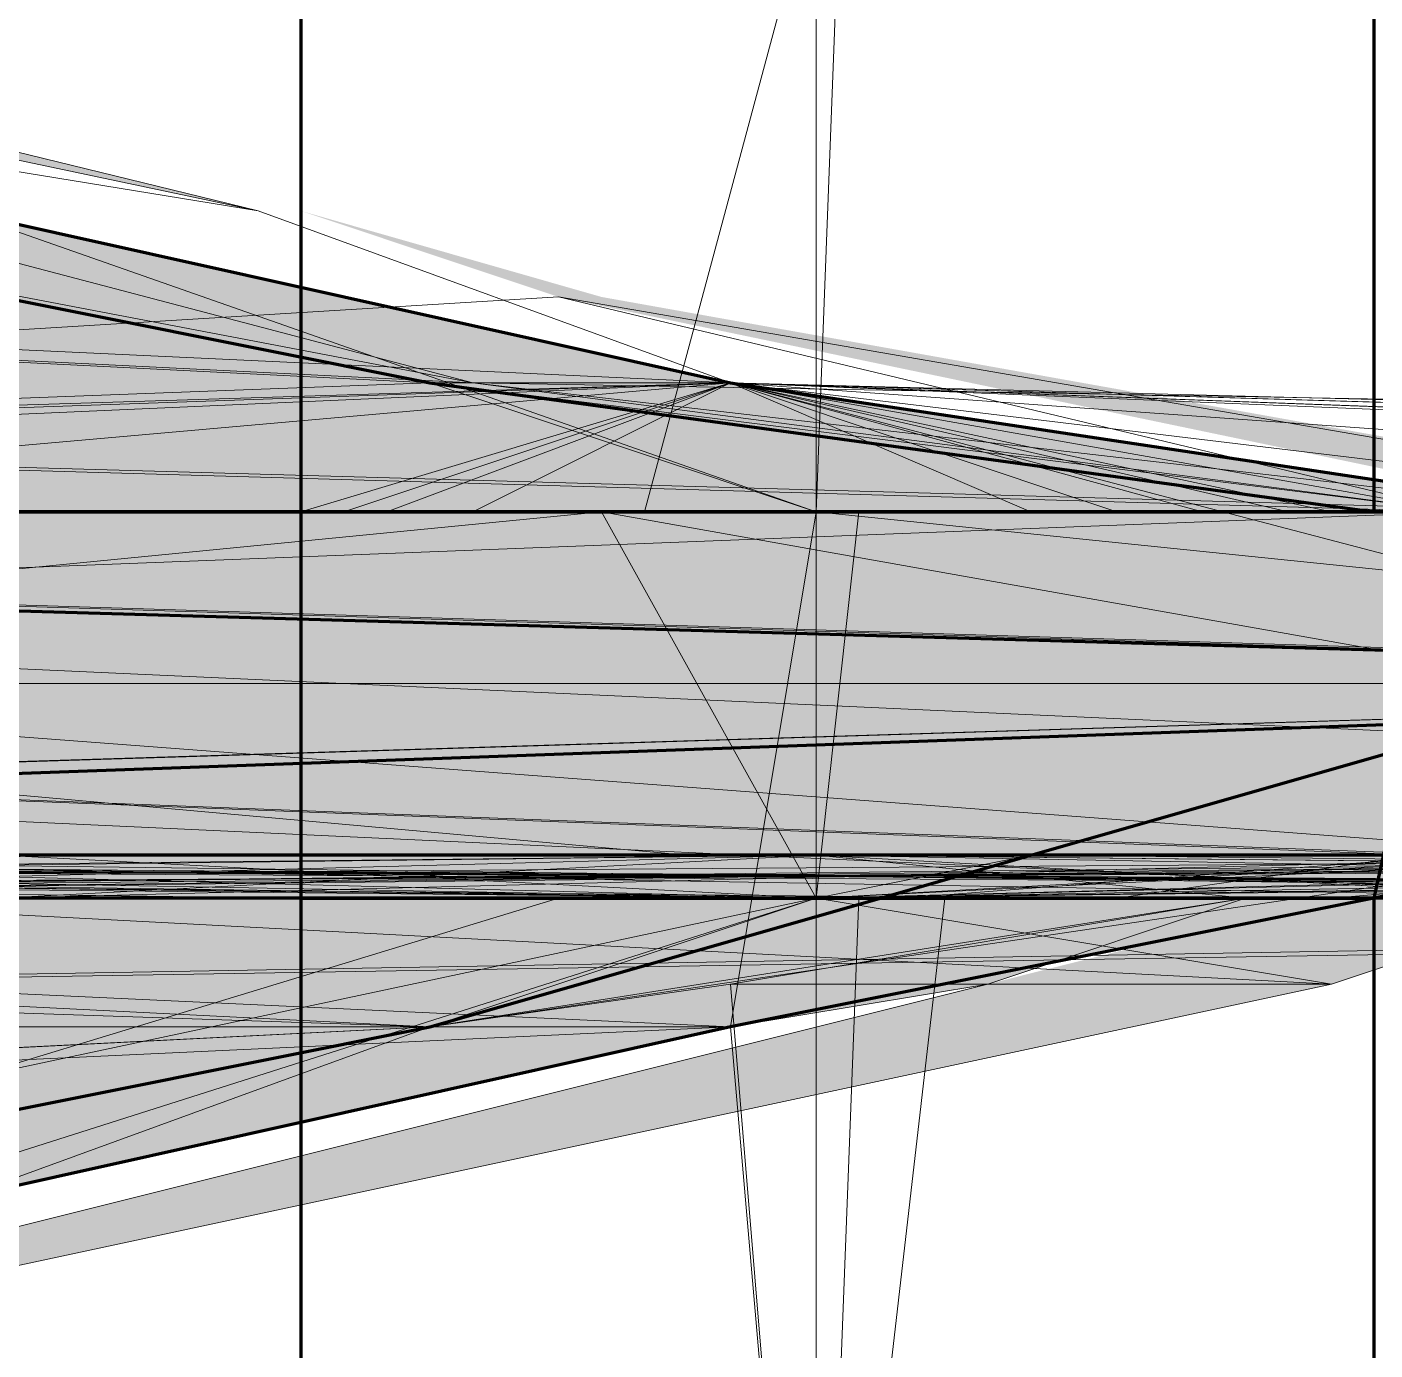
# Model space of a CAD drawing. Extents: x 0 to 1153, y 0 to 816.
# Drawn here: x 535.2798 to 535.6121, y 626.75 to 627.0761 of the extents above; entities that cross this region are included whole.
import ezdxf

# ---------------------------------------------------------------- set-up
doc = ezdxf.new("R2010")
doc.units = 0
doc.header["$MEASUREMENT"] = 0
doc.layers.add('Hatch', color=7, linetype='Continuous')

msp = doc.modelspace()

# ---------------------------------------------------------------- hatches: boundary and pattern name
at = {"layer": 'Hatch', "linetype": 'Continuous', "lineweight": 0}
h = msp.add_hatch(color=3, dxfattribs=at)
h.paths.add_polyline_path([(535.33675, 627.03076), (534.78638, 627.14714)], flags=0)
h.paths.add_polyline_path([(534.78638, 627.14714), (534.8605, 627.14714), (535.33675, 627.03076)], is_closed=False, flags=0)
for points in [[(535.16742, 627.03076), (534.53242, 627.03076), (534.53242, 626.98843), (535.37908, 626.98843)], [(535.26263, 627.03076), (534.543, 627.03076), (534.543, 626.98843), (535.45317, 626.98843)], [(535.34733, 627.03076), (535.42142, 627.00956), (535.41083, 627.00956)], [(535.42142, 627.00956), (535.41083, 627.00956), (535.66479, 626.95664), (535.71775, 626.95664)], [(535.37908, 626.98843), (534.53242, 626.98843), (534.53242, 626.95664), (535.63308, 626.95664)], [(535.45317, 626.98843), (534.543, 626.98843), (534.543, 626.95664), (535.66479, 626.95664)], [(535.45317, 626.98843), (535.38967, 626.98843), (535.63308, 626.95664), (535.66479, 626.95664)], [(535.83413, 626.95664), (534.42654, 626.95664), (534.46888, 626.86139), (536.52208, 626.86139)], [(537.31583, 626.95664), (535.42142, 626.95664), (534.45833, 626.87197), (535.89767, 626.87197)], [(535.63308, 626.95664), (534.53242, 626.95664), (534.53242, 626.91431), (535.89767, 626.91431)], [(535.66479, 626.95664), (534.543, 626.95664), (534.543, 626.91431), (535.89767, 626.91431)], [(534.50067, 626.9461), (535.44254, 626.87197), (534.42654, 626.86139), (534.42654, 626.87197)], [(535.89767, 626.91431), (534.53242, 626.91431), (534.53242, 626.87197), (535.63308, 626.87197)], [(535.89767, 626.91431), (534.543, 626.91431), (534.543, 626.87197), (535.66479, 626.87197)], [(536.35275, 626.87197), (534.60646, 626.87197), (534.51121, 626.86139), (536.448, 626.86139)], [(535.63308, 626.87197), (534.53242, 626.87197), (534.53242, 626.82964), (535.37908, 626.82964)], [(535.66479, 626.87197), (534.543, 626.87197), (534.543, 626.82964), (535.45317, 626.82964)], [(536.35275, 626.87197), (535.47433, 626.87197), (535.47433, 626.86139), (536.448, 626.86139)], [(535.71775, 626.87197), (535.66479, 626.87197), (535.60133, 626.86139), (535.66479, 626.86139)], [(535.58013, 626.86139), (535.54842, 626.86139), (535.45317, 626.84022), (535.51667, 626.84022)], [(535.66479, 626.86139), (535.60133, 626.86139), (535.51667, 626.84022), (535.60133, 626.84022)], [(535.37908, 626.82964), (534.53242, 626.82964), (534.53242, 626.78731), (535.16742, 626.78731)], [(535.45317, 626.82964), (534.543, 626.82964), (534.543, 626.78731), (535.26263, 626.78731)]]:
    msp.add_hatch(color=3, dxfattribs=at).paths.add_polyline_path(points, flags=0)
h = msp.add_hatch(color=3, dxfattribs=at)
h.paths.add_polyline_path([(535.26263, 627.03076), (535.16742, 627.03076), (535.45317, 626.98843)], flags=0)
h.paths.add_polyline_path([(535.16742, 627.03076), (535.45317, 626.98843), (535.37908, 626.98843)], flags=0)
h.paths.add_polyline_path([(535.45317, 626.98843), (535.37908, 626.98843)], flags=0)
h = msp.add_hatch(color=3, dxfattribs=at)
h.paths.add_polyline_path([(535.47433, 626.87197), (534.60646, 626.87197), (535.47433, 626.86139)], flags=0)
h.paths.add_polyline_path([(534.60646, 626.87197), (535.47433, 626.86139), (534.51121, 626.86139)], flags=0)
h.paths.add_polyline_path([(535.47433, 626.86139), (534.44775, 626.86139)], flags=0)
h = msp.add_hatch(color=3, dxfattribs=at)
h.paths.add_polyline_path([(535.58013, 626.86139), (535.62246, 626.87197)], flags=0)
h.paths.add_polyline_path([(535.62246, 626.87197), (535.58013, 626.86139), (535.54842, 626.86139)], flags=0)
h = msp.add_hatch(color=3, dxfattribs=at)
h.paths.add_polyline_path([(535.60133, 626.84022), (535.51667, 626.84022), (535.00863, 626.71326)], flags=0)
h.paths.add_polyline_path([(535.51667, 626.84022), (535.00863, 626.71326)], flags=0)
h = msp.add_hatch(color=3, dxfattribs=at)
h.paths.add_polyline_path([(535.51667, 626.84022), (535.45317, 626.84022), (535.45317, 626.82964)], flags=0)
h.paths.add_polyline_path([(535.45317, 626.84022), (535.45317, 626.82964), (535.37908, 626.82964)], flags=0)
h.paths.add_polyline_path([(535.45317, 626.82964), (535.37908, 626.82964)], flags=0)
h.paths.add_polyline_path([(535.37908, 626.82964), (535.45317, 626.82964)], flags=0)
h = msp.add_hatch(color=3, dxfattribs=at)
h.paths.add_polyline_path([(535.45317, 626.82964), (535.37908, 626.82964), (535.26263, 626.78731)], flags=0)
h.paths.add_polyline_path([(535.37908, 626.82964), (535.26263, 626.78731), (535.16742, 626.78731)], flags=0)
h.paths.add_polyline_path([(535.26263, 626.78731), (535.16742, 626.78731)], flags=0)
h.paths.add_polyline_path([(535.16742, 626.78731), (535.26263, 626.78731)], flags=0)

# ---------------------------------------------------------------- linework, layer by layer
at = {"layer": 'Hatch', "color": 3, "linetype": 'Continuous', "lineweight": 211}
for points in [[(536.35275, 626.59681), (535.47433, 626.59681), (534.60646, 626.59681), (534.543, 626.58626), (534.53242, 627.23181), (534.60646, 627.18947), (534.70175, 627.14714), (534.81817, 627.11543), (534.97692, 627.0731), (535.16742, 627.03076), (535.37908, 626.98843), (535.61192, 626.95664), (535.61192, 627.23181), (535.34733, 627.23181), (535.34733, 626.95664), (535.34733, 626.86139), (535.34733, 626.58626), (535.61192, 626.58626), (535.61192, 626.86139), (535.63308, 626.95664), (535.89767, 626.91431), (534.42654, 626.95664), (534.42654, 627.23181), (536.53267, 627.23181)], [(535.26263, 627.03076), (535.45317, 626.98843), (535.66479, 626.95664), (535.89767, 626.91431), (535.89767, 627.11543), (535.89767, 626.75556), (535.89767, 627.11543), (535.89767, 626.71326), (535.89767, 626.91431), (535.89767, 627.11543)], [(536.35275, 626.87197), (534.60646, 626.87197), (534.42654, 626.86139), (534.42654, 626.95664), (534.42654, 626.86139), (534.42654, 626.58626), (536.53267, 626.58626)], [(535.80238, 626.95664), (536.53267, 626.95664), (534.42654, 626.95664), (536.53267, 626.95664), (535.47433, 626.95664), (535.61192, 626.95664), (535.34733, 626.95664), (535.47433, 626.95664), (535.34733, 626.95664), (535.61192, 626.95664), (535.47433, 626.95664), (534.42654, 626.95664)], [(535.16742, 626.78731), (535.37908, 626.82964), (535.67542, 626.91431), (535.63308, 626.87197), (535.89767, 626.91431), (535.80238, 626.87197), (535.80238, 626.95664), (535.89767, 626.91431), (535.66479, 626.87197), (535.45317, 626.82964), (535.26263, 626.78731)], [(535.80238, 626.87197), (536.29983, 626.87197), (536.41621, 626.86139), (536.52208, 626.86139), (534.42654, 626.86139), (534.59592, 626.86139), (534.71233, 626.87197), (535.89767, 626.91431), (535.89767, 626.71326)], [(536.53267, 626.86139), (535.34733, 626.86139), (535.61192, 626.86139), (535.47433, 626.86139), (534.42654, 626.86139), (534.51121, 626.86139)]]:
    msp.add_lwpolyline(points, dxfattribs=at)
at = {"layer": 'Hatch', "color": 3, "linetype": 'Continuous', "lineweight": 0}
for points in [[(536.47975, 626.95664), (535.47433, 626.95664), (535.47433, 627.23181), (534.53242, 627.18947)], [(535.26263, 627.03076), (535.45317, 626.98843), (535.66479, 626.95664), (535.38967, 626.98843), (535.66479, 626.95664), (535.90825, 626.95664), (535.71775, 626.95664), (535.45317, 626.98843), (535.37908, 626.98843), (535.45317, 626.98843), (535.37908, 626.98843), (535.47433, 626.95664), (535.47433, 627.23181), (534.53242, 627.18947)], [(535.16742, 627.03076), (535.37908, 626.98843), (535.47433, 626.95664), (535.47433, 627.23181), (534.73346, 627.23181)], [(535.50608, 627.23181), (535.432, 626.95664), (535.3685, 626.95664), (535.47433, 626.95664), (535.3685, 626.95664), (535.47433, 626.95664), (535.35788, 626.95664), (535.47433, 626.95664), (535.35788, 626.95664), (535.47433, 626.95664), (535.35788, 626.95664), (535.47433, 626.95664), (535.34733, 626.95664), (535.47433, 626.95664), (535.34733, 626.95664), (535.47433, 626.95664), (535.34733, 626.95664), (535.47433, 626.95664), (535.34733, 626.95664), (535.47433, 626.95664), (535.35788, 626.95664), (535.47433, 626.95664), (535.35788, 626.95664), (535.47433, 626.95664), (535.34733, 626.95664), (535.47433, 626.95664), (535.3685, 626.95664), (535.47433, 626.95664), (535.35788, 626.95664), (535.47433, 626.95664), (535.38967, 626.95664), (535.47433, 626.95664), (535.35788, 626.95664), (535.47433, 626.95664), (535.41083, 626.95664), (535.47433, 626.95664), (535.38967, 626.95664), (535.47433, 626.95664), (535.41083, 626.95664), (535.47433, 626.95664), (535.47433, 627.23181), (535.47433, 626.95664), (535.30496, 626.95664), (536.0035, 626.95664), (535.09329, 626.95664), (536.06696, 626.95664), (534.90283, 626.95664), (536.15163, 626.95664), (534.73346, 626.95664), (536.24692, 626.95664)], [(535.07217, 626.95664), (535.47433, 626.95664), (535.27321, 626.95664), (535.47433, 626.95664), (535.27321, 626.95664), (535.47433, 626.95664), (535.07217, 626.95664), (535.47433, 626.95664), (535.07217, 626.95664), (535.47433, 626.95664), (535.47433, 627.23181)], [(535.26263, 627.03076), (535.47433, 626.95664), (535.47433, 627.23181), (535.686, 627.23181), (535.50608, 627.23181), (535.686, 627.23181), (535.47433, 627.23181), (535.686, 627.23181), (535.8765, 627.23181), (535.47433, 627.23181), (535.8765, 627.23181), (536.06696, 627.23181), (535.47433, 627.23181), (536.06696, 627.23181)], [(537.25229, 626.95664), (535.42142, 626.95664), (537.31583, 626.95664), (535.42142, 626.95664), (537.31583, 626.95664), (535.42142, 626.95664), (535.47433, 626.95664), (535.47433, 627.23181), (535.27321, 627.23181)], [(535.47433, 627.23181), (535.47433, 626.95664), (535.48488, 627.23181)], [(535.47433, 627.23181), (535.47433, 626.95664), (535.47433, 627.23181)], [(535.47433, 627.22122), (535.47433, 626.95664), (535.686, 626.95664), (535.47433, 626.95664), (535.686, 626.95664)], [(534.8605, 627.14714), (534.78638, 627.14714), (534.543, 627.14714), (534.924, 627.11543), (534.543, 627.0731), (535.26263, 627.03076), (535.16742, 627.03076), (535.26263, 627.03076), (534.97692, 627.0731), (535.08275, 627.0731), (534.8605, 627.14714), (534.924, 627.11543), (534.78638, 627.14714), (535.38967, 626.98843), (534.53242, 627.03076), (535.16742, 627.03076), (534.53242, 627.0731), (535.16742, 627.03076), (535.38967, 626.98843), (537.16763, 626.95664)], [(534.78638, 627.14714), (535.33675, 627.03076), (535.45317, 626.98843), (535.63308, 626.95664), (535.89767, 626.91431)], [(534.8605, 627.14714), (535.33675, 627.03076), (534.81817, 627.11543)], [(535.07217, 626.87197), (535.89767, 626.86139), (535.89767, 626.76618), (535.89767, 626.71326), (535.89767, 627.0731), (536.448, 626.75556), (535.89767, 627.0731), (536.448, 626.74497), (535.89767, 626.75556), (536.40567, 626.71326)], [(536.448, 626.95664), (534.42654, 626.95664), (536.52208, 626.86139), (534.45833, 626.87197), (535.07217, 626.87197), (535.47433, 626.86139), (534.45833, 626.87197), (535.27321, 626.87197), (535.47433, 626.87197), (534.73346, 626.87197), (534.44775, 626.87197), (536.52208, 626.86139), (534.42654, 626.95664), (536.47975, 626.95664), (534.51121, 626.95664), (535.63308, 626.95664), (534.53242, 626.98843), (535.63308, 626.95664), (535.38967, 626.98843), (535.16742, 627.03076)], [(536.0035, 626.95664), (535.34733, 626.95664), (535.45317, 626.98843), (535.35788, 626.95664), (535.45317, 626.98843), (535.3685, 626.95664), (535.45317, 626.98843), (535.38967, 626.95664), (535.45317, 626.98843), (536.52208, 626.95664), (535.50608, 626.95664), (536.52208, 626.95664), (535.52721, 626.95664), (536.52208, 626.95664), (535.54842, 626.95664), (536.52208, 626.95664), (535.56954, 626.95664), (536.52208, 626.95664), (535.59075, 626.95664), (536.52208, 626.95664), (535.60133, 626.95664), (536.52208, 626.95664), (535.60133, 626.95664), (536.53267, 626.95664), (535.60133, 626.95664), (536.52208, 626.95664), (535.59075, 626.95664), (536.50088, 626.95664), (535.56954, 626.95664), (536.49033, 626.95664), (535.54842, 626.95664), (536.47975, 626.95664), (535.52721, 626.95664), (535.95058, 626.95664), (535.52721, 626.95664), (535.95058, 626.95664), (535.34733, 626.95664), (534.43717, 626.95664), (535.35788, 626.95664), (534.43717, 626.95664), (535.3685, 626.95664), (534.43717, 626.95664), (535.38967, 626.95664), (534.43717, 626.95664), (535.45317, 626.98843), (534.43717, 626.95664), (535.45317, 626.98843), (534.43717, 626.95664), (535.45317, 626.98843), (534.43717, 626.95664), (535.45317, 626.98843), (534.43717, 626.95664), (536.47975, 626.95664), (534.43717, 626.95664), (535.45317, 626.98843), (534.543, 627.03076)], [(534.53242, 627.03076), (535.37908, 626.98843), (534.53242, 626.95664), (535.91883, 626.95664), (535.50608, 626.95664), (535.56954, 626.95664), (535.47433, 626.95664), (535.58013, 626.95664), (535.47433, 626.95664), (535.58013, 626.95664), (535.47433, 626.95664), (535.59075, 626.95664), (535.47433, 626.95664), (535.60133, 626.95664), (535.47433, 626.95664), (535.60133, 626.95664), (535.47433, 626.95664), (535.61192, 626.95664), (535.47433, 626.95664), (535.61192, 626.95664), (535.47433, 626.95664), (535.61192, 626.95664), (535.47433, 626.95664), (535.61192, 626.95664), (535.47433, 626.95664), (535.61192, 626.95664), (535.47433, 626.95664), (535.60133, 626.95664), (535.47433, 626.95664), (535.60133, 626.95664), (535.47433, 626.95664), (535.59075, 626.95664), (535.47433, 626.95664), (535.59075, 626.95664), (535.47433, 626.95664), (535.58013, 626.95664), (535.47433, 626.95664), (535.58013, 626.95664), (535.47433, 626.95664), (535.56954, 626.95664), (535.47433, 626.95664), (535.56954, 626.95664), (535.47433, 626.95664), (535.56954, 626.95664), (535.47433, 626.95664), (535.54842, 626.95664), (535.47433, 626.95664), (535.54842, 626.95664), (535.47433, 626.95664), (535.52721, 626.95664), (535.47433, 626.95664), (535.52721, 626.95664), (535.47433, 626.95664), (535.52721, 626.95664), (535.47433, 626.95664), (535.63308, 626.95664), (534.543, 626.91431), (535.686, 626.86139), (535.47433, 626.86139), (535.90825, 626.87197)], [(534.543, 627.03076), (535.45317, 626.98843), (534.543, 626.95664), (535.89767, 626.95664)], [(535.16742, 627.03076), (535.37908, 626.98843), (535.63308, 626.95664), (535.89767, 626.91431)], [(535.63308, 626.95664), (535.41083, 627.00956), (534.543, 626.95664), (535.89767, 626.91431), (534.543, 626.87197), (535.45317, 626.82964), (535.37908, 626.82964), (534.53242, 626.87197), (535.63308, 626.87197), (534.53242, 626.91431), (535.62246, 626.87197), (535.54842, 626.86139), (535.48488, 626.86139), (535.54842, 626.86139), (535.48488, 626.86139), (535.56954, 626.86139), (535.48488, 626.86139), (535.58013, 626.86139), (535.48488, 626.86139), (535.59075, 626.86139), (535.48488, 626.86139), (535.60133, 626.86139), (535.48488, 626.86139), (535.56954, 626.86139), (535.50608, 626.86139), (535.56954, 626.86139), (535.4955, 626.86139), (535.63308, 626.87197), (534.53242, 626.91431), (535.89767, 626.91431), (534.53242, 626.87197), (535.34733, 626.86139), (535.46375, 626.86139), (535.35788, 626.86139), (535.47433, 626.86139), (535.3685, 626.86139), (535.47433, 626.86139), (535.38967, 626.86139), (535.47433, 626.86139), (535.41083, 626.86139), (535.47433, 626.86139), (534.46888, 626.86139), (536.5115, 626.86139), (534.44775, 626.87197)], [(535.71775, 626.95664), (535.41083, 627.00956), (535.71775, 626.95664)], [(536.68079, 626.95664), (535.45317, 626.98843), (536.32096, 626.95664), (535.45317, 626.98843), (535.52721, 626.95664), (536.32096, 626.95664), (535.45317, 626.98843), (536.22575, 626.95664), (535.76008, 626.95664), (536.0035, 626.95664), (535.76008, 626.95664), (536.24692, 626.95664), (535.52721, 626.95664), (536.32096, 626.95664), (535.45317, 626.98843), (535.89767, 626.95664), (535.83413, 626.95664), (535.94, 626.95664), (535.83413, 626.95664), (536.11992, 626.95664), (535.83413, 626.95664), (534.44775, 626.95664)], [(534.51121, 626.95664), (536.31042, 626.95664), (535.45317, 626.98843), (535.89767, 626.87197), (534.45833, 626.87197), (535.71775, 626.87197), (535.66479, 626.87197), (535.72833, 626.87197), (535.66479, 626.87197), (534.543, 626.87197), (535.66479, 626.87197), (534.543, 626.95664), (535.66479, 626.95664), (534.51121, 626.95664), (536.31042, 626.95664), (535.45317, 626.98843), (534.73346, 626.95664)], [(534.543, 626.78731), (535.45317, 626.82964), (534.543, 626.87197), (535.89767, 626.91431), (535.76008, 626.95664), (535.83413, 626.95664), (536.45854, 626.95664), (534.51121, 626.95664), (535.66479, 626.95664), (534.543, 626.98843)], [(536.0035, 626.95664), (535.07217, 626.95664), (535.47433, 626.95664), (535.37908, 626.98843), (534.53242, 626.95664), (535.88704, 626.91431)], [(534.60646, 626.95664), (536.37388, 626.95664), (535.83413, 626.95664), (536.23629, 626.95664), (534.60646, 626.95664), (536.22575, 626.95664), (535.54842, 626.95664), (535.45317, 626.98843), (535.56954, 626.95664), (535.45317, 626.98843), (535.59075, 626.95664), (535.45317, 626.98843), (535.60133, 626.95664), (535.45317, 626.98843), (535.60133, 626.95664), (535.45317, 626.98843), (535.59075, 626.95664), (535.50608, 626.95664), (535.59075, 626.95664), (535.45317, 626.98843), (535.09329, 626.95664), (536.06696, 626.95664), (534.90283, 626.95664)], [(535.83413, 626.95664), (535.56954, 626.95664), (535.45317, 626.98843), (536.5115, 626.95664)], [(535.07217, 626.86139), (535.4955, 626.86139), (535.63308, 626.87197), (535.90825, 626.95664), (535.96117, 626.95664), (536.448, 626.95664), (534.42654, 626.95664)], [(536.87133, 626.95664), (535.432, 626.95664), (536.47975, 626.95664), (534.43717, 626.95664), (535.47433, 626.95664), (536.47975, 626.95664), (535.47433, 626.95664), (534.43717, 626.95664), (535.45317, 626.95664), (534.43717, 626.95664), (535.432, 626.95664), (534.43717, 626.95664), (535.41083, 626.95664), (534.43717, 626.95664), (535.41083, 626.95664), (534.43717, 626.95664), (535.38967, 626.95664), (534.43717, 626.95664), (535.3685, 626.95664), (534.43717, 626.95664), (535.3685, 626.95664), (534.43717, 626.95664), (535.35788, 626.95664), (534.43717, 626.95664), (535.34733, 626.95664), (534.43717, 626.95664), (535.34733, 626.95664), (534.43717, 626.95664), (535.34733, 626.95664), (534.42654, 626.95664), (535.34733, 626.95664), (534.42654, 626.95664), (535.34733, 626.95664), (534.43717, 626.95664), (535.34733, 626.95664), (534.43717, 626.95664), (535.34733, 626.95664), (534.43717, 626.95664), (535.35788, 626.95664), (534.43717, 626.95664), (535.35788, 626.95664), (534.43717, 626.95664), (535.35788, 626.95664), (534.43717, 626.95664), (535.3685, 626.95664), (534.43717, 626.95664), (535.3685, 626.95664), (534.43717, 626.95664), (535.38967, 626.95664), (534.43717, 626.95664), (535.38967, 626.95664), (534.43717, 626.95664), (535.38967, 626.95664), (534.43717, 626.95664), (535.41083, 626.95664), (534.43717, 626.95664), (535.41083, 626.95664), (534.43717, 626.95664), (535.432, 626.95664), (534.43717, 626.95664), (535.432, 626.95664), (534.43717, 626.95664), (535.432, 626.95664), (534.43717, 626.95664), (535.45317, 626.95664), (534.43717, 626.95664), (535.45317, 626.95664), (534.43717, 626.95664), (535.47433, 626.95664), (536.47975, 626.95664), (535.50608, 626.95664), (536.47975, 626.95664), (535.50608, 626.95664), (536.47975, 626.95664), (535.52721, 626.95664), (536.47975, 626.95664), (535.52721, 626.95664), (536.47975, 626.95664), (535.54842, 626.95664), (536.49033, 626.95664), (535.54842, 626.95664), (536.50088, 626.95664), (535.56954, 626.95664), (536.50088, 626.95664), (535.59075, 626.95664), (536.5115, 626.95664), (535.59075, 626.95664), (536.52208, 626.95664), (535.60133, 626.95664), (536.52208, 626.95664), (535.60133, 626.95664), (536.52208, 626.95664), (535.60133, 626.95664), (536.53267, 626.95664), (535.60133, 626.95664), (536.53267, 626.95664), (535.61192, 626.95664), (536.53267, 626.95664), (535.61192, 626.95664), (536.53267, 626.95664), (535.61192, 626.95664), (536.53267, 626.95664), (535.60133, 626.95664), (536.52208, 626.95664), (535.60133, 626.95664), (536.52208, 626.95664), (535.60133, 626.95664), (536.52208, 626.95664), (535.56954, 626.95664), (536.52208, 626.95664), (535.59075, 626.95664), (536.52208, 626.95664), (535.56954, 626.95664), (536.52208, 626.95664), (535.52721, 626.95664), (536.52208, 626.95664), (535.54842, 626.95664), (536.52208, 626.95664), (535.52721, 626.95664), (536.52208, 626.95664), (535.47433, 626.95664), (535.52721, 626.95664), (536.52208, 626.95664), (535.50608, 626.95664), (534.43717, 626.95664), (535.47433, 626.95664), (534.43717, 626.95664), (535.47433, 626.95664), (535.83413, 626.95664)], [(536.2575, 626.95664), (535.52721, 626.95664), (535.41083, 626.95664), (535.83413, 626.95664), (536.11992, 626.95664), (535.95058, 626.95664), (535.83413, 626.95664), (535.95058, 626.95664), (535.83413, 626.95664), (535.94, 626.95664), (535.83413, 626.95664), (535.94, 626.95664), (535.80238, 626.95664), (535.58013, 626.95664), (535.83413, 626.95664), (535.58013, 626.95664), (535.50608, 626.95664), (535.3685, 626.95664), (534.42654, 626.95664), (535.38967, 626.95664), (534.42654, 626.95664), (535.38967, 626.95664), (534.42654, 626.95664)], [(536.448, 626.95664), (534.44775, 626.95664), (535.47433, 626.95664), (534.44775, 626.95664), (535.47433, 626.95664), (534.44775, 626.95664), (535.47433, 626.95664), (534.42654, 626.95664), (535.47433, 626.95664), (534.44775, 626.95664), (535.47433, 626.95664), (534.42654, 626.95664), (535.47433, 626.95664), (534.42654, 626.95664), (535.47433, 626.95664), (534.51121, 626.95664)], [(534.42654, 626.95664), (535.47433, 626.95664), (534.51121, 626.95664), (535.47433, 626.95664), (534.60646, 626.95664), (535.47433, 626.95664), (534.60646, 626.95664), (535.47433, 626.95664), (534.51121, 626.95664), (535.47433, 626.95664), (534.73346, 626.95664), (535.47433, 626.95664), (534.42654, 626.95664)], [(536.22575, 626.95664), (535.47433, 626.95664), (536.06696, 626.95664), (535.47433, 626.95664), (534.42654, 626.95664), (534.50067, 626.95664), (535.44254, 626.87197), (534.42654, 626.87197), (535.44254, 626.87197)], [(536.06696, 626.95664), (534.90283, 626.95664), (535.09329, 626.95664), (536.0035, 626.95664), (535.95058, 626.95664), (534.84992, 626.95664), (536.11992, 626.95664), (534.73346, 626.95664), (534.90283, 626.95664), (535.29442, 626.95664), (535.09329, 626.95664), (535.40021, 626.95664), (534.43717, 626.95664), (534.51121, 626.95664), (536.34217, 626.95664)], [(536.40567, 626.95664), (534.50067, 626.95664), (536.45854, 626.95664), (534.44775, 626.95664), (536.52208, 626.95664), (534.43717, 626.95664), (536.52208, 626.95664), (534.43717, 626.95664), (536.5115, 626.95664), (534.44775, 626.95664), (536.5115, 626.95664), (534.44775, 626.95664), (536.5115, 626.95664), (534.44775, 626.95664), (536.5115, 626.95664), (534.44775, 626.95664), (536.45854, 626.95664), (534.50067, 626.95664), (536.45854, 626.95664), (534.50067, 626.95664), (536.45854, 626.95664), (534.50067, 626.95664), (536.45854, 626.95664)], [(536.35275, 626.95664), (535.47433, 626.95664), (536.448, 626.95664), (535.47433, 626.95664), (534.63825, 626.95664), (534.50067, 626.95664), (534.43717, 626.95664), (534.50067, 626.86139), (534.90283, 626.87197), (534.44775, 626.87197), (534.90283, 626.87197)], [(536.46917, 626.87197), (534.44775, 626.86139), (535.42142, 626.95664), (535.52721, 626.95664), (535.60133, 626.95664), (535.4955, 626.95664), (535.60133, 626.95664), (535.4955, 626.95664), (535.60133, 626.95664), (535.4955, 626.95664), (535.60133, 626.95664), (535.4955, 626.95664), (535.60133, 626.95664), (535.48488, 626.95664), (535.61192, 626.95664), (535.4955, 626.95664), (535.61192, 626.95664), (535.4955, 626.95664), (535.61192, 626.95664), (535.4955, 626.95664), (535.61192, 626.95664), (535.48488, 626.95664), (535.60133, 626.95664), (535.48488, 626.95664), (535.60133, 626.95664), (535.48488, 626.95664), (535.60133, 626.95664), (535.48488, 626.95664), (535.59075, 626.95664), (535.48488, 626.95664), (535.56954, 626.95664), (535.48488, 626.95664), (535.56954, 626.95664), (535.48488, 626.95664), (535.54842, 626.95664), (535.48488, 626.95664), (535.47433, 626.86139), (535.38967, 626.86139), (535.58013, 626.86139), (535.19917, 626.86139), (535.77067, 626.86139), (535.00863, 626.86139), (535.94, 626.86139)], [(536.22575, 626.95664), (535.47433, 626.95664), (534.73346, 626.95664), (535.01925, 626.95664), (534.73346, 626.95664), (534.64879, 626.95664), (534.51121, 626.95664), (534.64879, 626.95664), (534.46888, 626.95664), (534.60646, 626.95664), (534.83933, 626.95664), (534.60646, 626.95664), (536.35275, 626.95664)], [(536.34217, 626.95664), (534.50067, 626.95664), (534.60646, 626.95664), (536.23629, 626.95664)], [(535.95058, 626.95664), (535.27321, 626.95664), (535.47433, 626.95664), (535.07217, 626.95664), (535.47433, 626.95664), (535.07217, 626.95664), (535.47433, 626.95664), (534.89225, 626.95664), (535.47433, 626.95664), (534.89225, 626.95664), (535.47433, 626.95664), (534.90283, 626.95664), (536.15163, 626.95664), (534.73346, 626.95664), (535.47433, 626.95664), (534.73346, 626.95664), (535.47433, 626.95664), (534.73346, 626.95664), (535.47433, 626.95664), (534.60646, 626.95664), (535.47433, 626.95664), (534.60646, 626.95664), (535.47433, 626.95664), (534.51121, 626.95664), (535.47433, 626.95664), (534.51121, 626.95664), (535.44254, 626.95664), (536.87133, 626.95664)], [(534.51121, 626.95664), (535.47433, 626.95664), (534.89225, 626.95664), (535.47433, 626.95664), (534.73346, 626.95664), (535.47433, 626.95664), (534.89225, 626.95664)], [(535.27321, 626.95664), (535.44254, 626.95664), (534.51121, 626.95664)], [(536.40567, 626.95664), (534.58533, 626.95664)], [(535.76008, 626.95664), (535.00863, 626.95664), (535.95058, 626.95664), (534.84992, 626.95664), (536.11992, 626.95664), (534.70175, 626.95664), (536.2575, 626.95664), (534.58533, 626.95664), (536.37388, 626.95664), (534.58533, 626.95664), (536.37388, 626.95664), (534.58533, 626.95664), (536.37388, 626.95664), (534.58533, 626.95664), (536.2575, 626.95664), (534.70175, 626.95664), (536.2575, 626.95664), (534.70175, 626.95664), (536.2575, 626.95664), (534.70175, 626.95664), (536.11992, 626.95664), (534.83933, 626.95664), (536.10929, 626.95664), (534.83933, 626.95664), (536.10929, 626.95664), (534.84992, 626.95664), (536.10929, 626.95664)], [(534.73346, 626.95664), (536.2575, 626.95664)], [(534.73346, 626.95664), (536.2575, 626.95664)], [(535.26263, 626.78731), (535.45317, 626.82964), (535.37908, 626.82964), (535.45317, 626.82964), (535.37908, 626.82964), (535.45317, 626.82964), (535.47433, 626.95664), (535.47433, 626.86139), (535.00863, 626.71326), (535.60133, 626.84022), (535.19917, 626.86139), (535.77067, 626.86139), (535.00863, 626.86139), (535.95058, 626.86139), (534.84992, 626.86139), (536.11992, 626.86139), (534.83933, 626.86139), (536.10929, 626.86139), (534.83933, 626.86139), (536.10929, 626.86139), (534.84992, 626.86139), (536.06696, 626.87197)], [(537.26292, 626.95664), (535.432, 626.95664), (537.26292, 626.95664), (535.432, 626.95664), (536.87133, 626.95664), (535.432, 626.95664), (534.90283, 626.95664), (535.16742, 626.95664)], [(536.5115, 626.95664), (535.44254, 626.95664), (535.58013, 626.95664), (535.19917, 626.95664), (535.77067, 626.95664), (535.00863, 626.95664), (535.94, 626.95664), (535.00863, 626.95664), (535.94, 626.95664), (535.00863, 626.95664), (535.94, 626.95664)], [(536.24692, 626.95664), (536.0035, 626.95664), (535.90825, 626.95664), (535.80238, 626.95664), (535.89767, 626.95664), (535.47433, 626.95664), (535.47433, 626.86139), (535.60133, 626.86139), (535.72833, 626.87197), (535.67542, 626.87197), (535.72833, 626.87197), (535.66479, 626.86139), (535.60133, 626.86139), (535.66479, 626.86139), (535.47433, 626.87197), (535.58013, 626.86139), (535.45317, 626.84022), (535.51667, 626.84022), (535.00863, 626.71326)], [(535.95058, 626.95664), (535.00863, 626.95664), (535.89767, 626.95664)], [(535.09329, 626.95664), (535.30496, 626.95664), (535.47433, 626.95664), (535.41083, 626.95664), (535.83413, 626.95664), (536.37388, 626.95664), (535.82358, 626.95664), (536.37388, 626.95664)], [(535.09329, 626.95664), (535.30496, 626.95664), (535.35788, 626.95664), (535.41083, 626.95664), (535.47433, 626.95664), (535.38967, 626.95664), (535.47433, 626.95664), (535.3685, 626.95664), (535.47433, 626.95664), (535.35788, 626.95664), (535.47433, 626.95664), (535.34733, 626.95664), (535.46375, 626.95664), (535.34733, 626.95664), (535.46375, 626.95664), (535.34733, 626.95664), (535.46375, 626.95664), (535.34733, 626.95664), (535.46375, 626.95664), (535.34733, 626.95664), (535.46375, 626.95664), (535.34733, 626.95664), (535.46375, 626.95664), (535.34733, 626.95664), (535.46375, 626.95664), (535.34733, 626.95664), (535.46375, 626.95664), (535.35788, 626.95664), (535.46375, 626.95664), (535.35788, 626.95664), (535.46375, 626.95664), (535.3685, 626.95664), (535.46375, 626.95664), (535.3685, 626.95664), (535.45317, 626.95664), (535.3685, 626.95664), (535.45317, 626.95664), (535.38967, 626.95664), (535.45317, 626.95664), (535.38967, 626.95664), (535.45317, 626.95664), (536.31042, 626.95664)], [(536.68079, 626.95664), (535.44254, 626.95664), (535.29442, 626.95664), (535.09329, 626.95664), (535.29442, 626.95664), (535.44254, 626.95664), (536.68079, 626.95664), (535.44254, 626.95664), (536.68079, 626.95664)], [(536.45854, 626.95664), (535.44254, 626.95664), (535.38967, 626.95664), (535.58013, 626.95664), (535.19917, 626.95664), (535.77067, 626.95664), (535.18858, 626.95664), (535.76008, 626.95664), (535.18858, 626.95664), (535.58013, 626.95664), (535.77067, 626.95664), (535.19917, 626.95664), (535.76008, 626.95664), (535.19917, 626.95664)], [(535.90825, 626.95664), (535.30496, 626.95664), (535.52721, 626.95664), (536.47975, 626.95664)], [(537.31583, 626.95664), (535.42142, 626.95664), (535.47433, 626.86139), (535.41083, 626.86139), (535.47433, 626.86139), (535.38967, 626.86139), (535.47433, 626.86139), (535.41083, 626.86139), (535.47433, 626.86139), (535.35788, 626.86139), (535.47433, 626.86139), (535.38967, 626.86139), (535.47433, 626.86139), (535.35788, 626.86139), (535.47433, 626.86139), (535.3685, 626.86139), (535.47433, 626.86139), (535.34733, 626.86139), (535.47433, 626.86139), (535.34733, 626.86139), (535.47433, 626.86139), (535.35788, 626.86139), (535.47433, 626.86139), (535.34733, 626.86139), (535.47433, 626.86139), (535.34733, 626.86139), (535.47433, 626.86139), (535.34733, 626.86139), (535.47433, 626.86139), (535.34733, 626.86139), (535.47433, 626.86139), (535.34733, 626.86139), (535.47433, 626.86139), (535.35788, 626.86139), (535.47433, 626.86139), (535.35788, 626.86139), (535.47433, 626.86139), (535.3685, 626.86139), (535.47433, 626.86139), (535.3685, 626.86139), (535.47433, 626.86139), (535.3685, 626.86139), (535.47433, 626.86139), (535.38967, 626.86139), (535.47433, 626.86139), (535.38967, 626.86139), (535.47433, 626.86139), (535.41083, 626.86139), (535.47433, 626.86139), (535.41083, 626.86139), (535.47433, 626.86139), (535.41083, 626.86139), (535.47433, 626.86139), (535.47433, 626.95664), (536.32096, 626.95664), (535.47433, 626.95664), (535.30496, 626.95664), (535.432, 626.95664), (535.30496, 626.95664), (535.40021, 626.95664), (536.46917, 626.95664), (535.44254, 626.95664), (536.46917, 626.95664), (535.47433, 626.95664), (536.68079, 626.95664)], [(535.34733, 626.95664), (535.47433, 626.95664), (535.34733, 626.95664), (535.47433, 626.95664), (535.41083, 626.95664), (535.47433, 626.95664), (535.61192, 626.95664), (535.47433, 626.95664), (535.60133, 626.95664), (535.47433, 626.95664), (535.59075, 626.95664), (535.47433, 626.95664), (535.52721, 626.95664), (535.47433, 626.95664), (535.52721, 626.95664), (535.47433, 626.95664), (535.52721, 626.95664)], [(535.89767, 626.87197), (535.42142, 626.95664), (537.31583, 626.95664)], [(537.03004, 626.95664), (535.432, 626.95664), (536.47975, 626.95664)], [(536.22575, 626.95664), (535.52721, 626.95664), (535.76008, 626.95664), (535.89767, 626.95664), (535.47433, 626.95664), (537.03004, 626.95664), (535.432, 626.95664), (537.03004, 626.95664), (535.432, 626.95664), (537.16763, 626.95664), (535.432, 626.95664), (537.16763, 626.95664), (535.432, 626.95664), (537.16763, 626.95664)], [(536.06696, 626.95664), (535.8765, 626.95664), (535.47433, 626.95664), (535.8765, 626.95664), (535.47433, 626.95664), (536.06696, 626.95664)], [(536.22575, 626.95664), (535.47433, 626.95664), (536.06696, 626.95664)], [(536.35275, 626.95664), (535.47433, 626.95664), (536.35275, 626.95664), (535.47433, 626.95664), (535.63308, 626.95664), (535.76008, 626.95664), (535.96117, 626.95664), (536.5115, 626.95664)], [(536.448, 626.95664), (535.47433, 626.95664), (536.448, 626.95664), (535.47433, 626.95664), (536.53267, 626.95664), (535.47433, 626.95664), (536.53267, 626.95664), (535.47433, 626.95664), (536.5115, 626.95664), (535.47433, 626.95664), (536.53267, 626.95664), (535.47433, 626.95664), (536.53267, 626.95664), (535.47433, 626.95664), (536.5115, 626.95664), (535.47433, 626.95664), (536.5115, 626.95664), (535.47433, 626.95664), (536.5115, 626.95664), (535.47433, 626.95664), (536.448, 626.95664), (535.47433, 626.95664), (536.448, 626.95664), (535.47433, 626.95664), (536.35275, 626.95664), (535.47433, 626.95664), (536.35275, 626.95664), (535.47433, 626.95664), (536.22575, 626.95664), (535.47433, 626.95664), (536.22575, 626.95664), (535.47433, 626.95664), (536.24692, 626.95664), (535.52721, 626.95664), (536.24692, 626.95664), (535.52721, 626.95664), (536.22575, 626.95664), (535.47433, 626.95664), (536.06696, 626.95664), (535.47433, 626.95664), (536.06696, 626.95664), (535.47433, 626.95664), (536.06696, 626.95664), (535.47433, 626.95664), (535.8765, 626.95664), (535.47433, 626.95664), (535.686, 626.95664), (535.47433, 626.95664), (535.686, 626.95664), (535.47433, 626.95664), (535.686, 626.95664), (535.47433, 626.95664), (535.88704, 626.91431)], [(535.8765, 626.95664), (535.47433, 626.95664), (535.686, 626.95664)], [(535.89767, 626.91431), (535.76008, 626.95664), (535.89767, 626.95664), (535.76008, 626.95664), (535.89767, 626.95664), (535.76008, 626.95664), (535.52721, 626.95664), (535.91883, 626.95664)], [(536.35275, 626.86139), (535.47433, 626.86139), (536.35275, 626.86139), (535.47433, 626.86139), (535.66479, 626.87197), (535.88704, 626.91431)], [(536.448, 626.86139), (534.51121, 626.86139), (536.448, 626.86139), (534.51121, 626.86139), (536.35275, 626.87197), (535.47433, 626.86139), (536.22575, 626.87197), (535.47433, 626.87197), (536.22575, 626.87197), (535.47433, 626.87197), (536.22575, 626.87197), (535.47433, 626.86139), (536.06696, 626.87197), (535.47433, 626.87197), (536.06696, 626.87197), (535.47433, 626.87197), (536.06696, 626.87197), (535.47433, 626.87197), (535.8765, 626.87197), (535.47433, 626.87197), (535.8765, 626.87197), (535.47433, 626.87197), (535.07217, 626.86139), (535.8765, 626.86139), (535.07217, 626.86139), (535.8765, 626.86139), (534.89225, 626.86139), (536.06696, 626.86139), (534.73346, 626.86139), (536.22575, 626.86139), (534.73346, 626.86139), (536.06696, 626.86139), (534.89225, 626.86139), (535.8765, 626.87197), (535.47433, 626.87197), (535.686, 626.87197), (535.47433, 626.87197), (535.27321, 626.86139), (535.686, 626.87197), (535.47433, 626.86139), (534.44775, 626.86139), (536.448, 626.86139), (534.44775, 626.86139), (536.5115, 626.86139), (534.44775, 626.86139), (536.5115, 626.86139), (534.43717, 626.86139), (536.52208, 626.86139), (534.43717, 626.86139), (536.52208, 626.86139), (534.43717, 626.86139), (535.47433, 626.86139), (534.43717, 626.86139), (535.47433, 626.86139), (534.43717, 626.86139), (535.50608, 626.86139), (536.52208, 626.86139), (535.47433, 626.86139), (536.52208, 626.86139), (535.52721, 626.86139), (535.47433, 626.86139), (536.52208, 626.86139), (535.54842, 626.86139), (536.52208, 626.86139), (535.54842, 626.86139), (536.52208, 626.86139), (535.56954, 626.86139), (536.52208, 626.86139), (535.58013, 626.86139), (536.52208, 626.86139), (535.58013, 626.86139), (536.52208, 626.86139), (535.59075, 626.86139), (536.52208, 626.86139), (535.60133, 626.86139), (536.52208, 626.86139), (535.60133, 626.86139), (536.52208, 626.86139), (535.61192, 626.86139), (536.53267, 626.86139), (535.60133, 626.86139), (536.53267, 626.86139), (535.61192, 626.86139), (536.53267, 626.86139), (535.61192, 626.86139), (536.53267, 626.86139), (535.61192, 626.86139), (536.53267, 626.86139), (535.61192, 626.86139), (536.53267, 626.86139), (535.60133, 626.86139), (536.52208, 626.86139), (535.60133, 626.86139), (536.52208, 626.86139), (535.59075, 626.86139), (536.52208, 626.86139), (535.59075, 626.86139), (536.52208, 626.86139), (535.58013, 626.86139), (536.52208, 626.86139), (535.58013, 626.86139), (536.52208, 626.86139), (535.58013, 626.86139), (536.52208, 626.86139), (535.56954, 626.86139), (536.52208, 626.86139), (535.56954, 626.86139), (536.52208, 626.86139), (535.54842, 626.86139), (536.52208, 626.86139), (535.54842, 626.86139), (536.52208, 626.86139), (535.54842, 626.86139), (536.52208, 626.86139), (535.52721, 626.86139), (536.52208, 626.86139), (535.52721, 626.86139), (536.52208, 626.86139), (535.50608, 626.86139), (536.52208, 626.86139), (535.50608, 626.86139), (536.52208, 626.86139), (535.50608, 626.86139), (536.52208, 626.86139), (535.45317, 626.86139), (534.43717, 626.86139), (535.45317, 626.86139), (534.43717, 626.86139), (535.45317, 626.86139), (534.43717, 626.86139), (535.432, 626.86139), (534.43717, 626.86139), (535.432, 626.86139), (534.43717, 626.86139), (535.41083, 626.86139), (534.43717, 626.86139), (535.41083, 626.86139), (534.43717, 626.86139), (535.41083, 626.86139), (534.43717, 626.86139), (535.38967, 626.86139), (534.43717, 626.86139), (535.38967, 626.86139), (534.43717, 626.86139), (535.3685, 626.86139), (534.43717, 626.86139), (535.3685, 626.86139), (534.43717, 626.86139), (535.3685, 626.86139), (534.42654, 626.86139), (535.34733, 626.86139), (534.42654, 626.86139), (535.34733, 626.86139), (534.42654, 626.86139), (535.34733, 626.86139), (534.42654, 626.86139), (535.34733, 626.86139), (534.42654, 626.86139), (535.34733, 626.86139), (534.42654, 626.86139), (535.34733, 626.86139), (534.43717, 626.86139), (535.35788, 626.86139), (534.43717, 626.86139), (535.35788, 626.86139), (534.43717, 626.86139), (535.35788, 626.86139), (534.43717, 626.86139), (535.3685, 626.86139), (534.43717, 626.86139), (535.38967, 626.86139), (534.43717, 626.86139), (535.38967, 626.86139), (534.43717, 626.86139), (535.41083, 626.86139), (534.43717, 626.86139), (535.432, 626.86139), (534.43717, 626.86139), (535.432, 626.86139), (534.43717, 626.86139), (535.45317, 626.86139), (534.43717, 626.86139), (535.47433, 626.86139), (536.52208, 626.86139), (535.47433, 626.86139), (536.5115, 626.86139), (535.47433, 626.86139), (534.44775, 626.86139), (536.5115, 626.86139)], [(534.51121, 626.86139), (535.47433, 626.86139), (534.51121, 626.86139), (535.47433, 626.86139), (534.51121, 626.86139), (535.47433, 626.86139), (534.44775, 626.86139), (535.47433, 626.86139), (534.44775, 626.86139), (535.47433, 626.86139), (534.42654, 626.86139), (535.47433, 626.86139), (534.44775, 626.86139), (535.47433, 626.86139), (534.42654, 626.86139), (535.47433, 626.86139), (534.42654, 626.86139), (535.47433, 626.86139), (534.51121, 626.86139), (535.47433, 626.87197), (534.60646, 626.87197)], [(534.42654, 626.86139), (535.47433, 626.86139), (535.8765, 626.87197), (535.07217, 626.87197), (536.06696, 626.87197), (534.89225, 626.87197), (536.22575, 626.87197)], [(535.27321, 626.87197), (535.90825, 626.87197), (536.24692, 626.87197), (535.90825, 626.87197), (536.0035, 626.87197), (535.90825, 626.87197), (536.0035, 626.87197), (535.90825, 626.87197), (534.45833, 626.87197), (535.90825, 626.87197), (534.45833, 626.87197), (535.90825, 626.87197), (535.77067, 626.87197), (535.90825, 626.87197), (535.77067, 626.87197), (535.90825, 626.87197), (534.42654, 626.86139)], [(534.53242, 626.78731), (535.37908, 626.82964), (534.43717, 626.86139), (536.5115, 626.86139), (534.51121, 626.86139), (536.448, 626.86139), (534.60646, 626.87197), (536.35275, 626.86139), (534.73346, 626.87197), (536.22575, 626.87197), (534.89225, 626.87197), (535.47433, 626.86139), (534.43717, 626.86139), (536.5115, 626.86139), (534.44775, 626.86139), (536.52208, 626.86139), (534.43717, 626.86139), (535.47433, 626.86139), (534.43717, 626.86139), (535.47433, 626.86139), (534.43717, 626.86139), (535.38967, 626.86139), (534.43717, 626.86139), (535.3685, 626.86139), (534.43717, 626.86139), (535.35788, 626.86139), (534.43717, 626.86139), (535.34733, 626.86139), (534.42654, 626.86139), (535.34733, 626.86139), (534.42654, 626.86139), (535.47433, 626.86139), (536.52208, 626.86139), (535.60133, 626.86139), (536.53267, 626.86139), (535.61192, 626.86139), (536.52208, 626.86139), (535.60133, 626.86139), (536.52208, 626.86139), (535.59075, 626.86139), (536.52208, 626.86139), (535.58013, 626.86139), (536.52208, 626.86139), (535.54842, 626.86139), (536.52208, 626.86139), (535.52721, 626.86139), (536.52208, 626.86139), (535.47433, 626.86139), (536.35275, 626.86139), (535.47433, 626.86139), (536.448, 626.86139), (535.47433, 626.86139), (536.448, 626.86139), (535.47433, 626.86139), (536.448, 626.86139)], [(534.51121, 626.86139), (536.52208, 626.86139), (535.52721, 626.87197), (535.30496, 626.87197), (534.43717, 626.86139)], [(534.43717, 626.87197), (536.5115, 626.86139), (534.45833, 626.86139), (536.5115, 626.86139)], [(534.44775, 626.86139), (536.52208, 626.86139), (535.47433, 626.87197), (535.27321, 626.86139), (535.686, 626.86139), (535.07217, 626.86139), (535.686, 626.86139), (535.07217, 626.87197)], [(536.5115, 626.86139), (534.44775, 626.86139), (536.5115, 626.86139), (534.44775, 626.86139), (536.5115, 626.86139), (534.44775, 626.86139), (536.5115, 626.86139), (534.45833, 626.86139), (536.53267, 626.86139), (534.46888, 626.86139), (536.52208, 626.86139), (534.45833, 626.87197)], [(535.76008, 626.87197), (535.52721, 626.87197), (534.45833, 626.87197), (535.47433, 626.86139), (535.56954, 626.86139), (535.47433, 626.86139), (535.59075, 626.86139), (535.47433, 626.86139), (535.59075, 626.86139), (535.47433, 626.86139), (535.60133, 626.86139), (535.47433, 626.86139), (535.60133, 626.86139), (535.47433, 626.86139), (535.61192, 626.86139), (535.47433, 626.86139), (535.61192, 626.86139), (535.47433, 626.86139), (535.60133, 626.86139), (535.47433, 626.86139), (535.61192, 626.86139), (535.47433, 626.86139), (535.61192, 626.86139), (535.47433, 626.86139), (535.60133, 626.86139), (535.47433, 626.86139), (535.60133, 626.86139), (535.47433, 626.86139), (535.60133, 626.86139), (535.47433, 626.86139), (535.60133, 626.86139), (535.47433, 626.86139), (535.60133, 626.86139), (535.47433, 626.86139), (535.59075, 626.86139), (535.47433, 626.86139), (535.59075, 626.86139), (535.47433, 626.86139), (535.56954, 626.86139), (535.47433, 626.86139), (535.56954, 626.86139), (535.47433, 626.86139), (535.56954, 626.86139), (535.47433, 626.86139), (535.54842, 626.86139), (535.47433, 626.86139), (535.54842, 626.86139), (535.47433, 626.86139), (535.52721, 626.86139), (535.47433, 626.86139), (535.52721, 626.86139), (535.47433, 626.86139), (535.52721, 626.86139), (535.47433, 626.86139), (535.52721, 626.87197), (534.45833, 626.87197), (535.76008, 626.87197), (534.45833, 626.87197), (535.77067, 626.87197), (534.45833, 626.87197)], [(534.45833, 626.87197), (535.77067, 626.87197), (534.45833, 626.87197), (535.52721, 626.87197), (535.47433, 626.86139), (535.38967, 626.86139), (535.47433, 626.86139), (535.35788, 626.86139), (535.47433, 626.86139), (535.60133, 626.86139), (535.47433, 626.86139), (535.54842, 626.86139), (535.47433, 626.86139), (535.52721, 626.86139), (535.47433, 626.86139), (535.52721, 626.86139), (534.45833, 626.87197), (535.30496, 626.87197)], [(536.46917, 626.87197), (535.96117, 626.87197), (536.448, 626.86139), (534.50067, 626.86139)], [(534.51121, 626.86139), (536.35275, 626.87197)], [(534.543, 626.87197), (536.2575, 626.86139), (534.70175, 626.86139), (536.10929, 626.86139), (534.89225, 626.86139), (535.47433, 626.86139), (534.89225, 626.86139), (535.47433, 626.86139), (534.89225, 626.86139), (535.47433, 626.86139), (535.47433, 626.58626), (534.60646, 626.6286)], [(536.448, 626.86139), (535.47433, 626.86139), (536.448, 626.86139), (535.47433, 626.86139), (536.53267, 626.86139), (535.47433, 626.86139), (536.53267, 626.86139), (535.47433, 626.86139), (536.5115, 626.86139), (535.47433, 626.86139), (536.53267, 626.86139), (535.47433, 626.86139), (536.53267, 626.86139), (535.47433, 626.86139), (536.5115, 626.86139), (535.47433, 626.86139), (536.5115, 626.86139), (535.47433, 626.86139), (536.5115, 626.86139), (535.47433, 626.87197), (536.35275, 626.87197), (535.47433, 626.87197), (536.35275, 626.87197), (535.47433, 626.87197), (534.60646, 626.86139), (536.35275, 626.86139), (534.60646, 626.87197)], [(536.35275, 626.86139), (534.60646, 626.86139), (536.22575, 626.86139), (534.73346, 626.87197), (534.60646, 626.86139), (536.22575, 626.87197)], [(536.35275, 626.87197), (534.60646, 626.87197)], [(535.27321, 626.87197), (535.47433, 626.86139), (535.47433, 626.58626), (535.47433, 626.86139), (535.47433, 626.58626), (535.47433, 626.86139), (535.686, 626.86139), (535.47433, 626.86139), (535.47433, 626.58626), (534.60646, 626.59681)], [(536.22575, 626.87197), (534.73346, 626.87197), (536.35275, 626.86139), (534.60646, 626.87197), (536.43742, 626.87197)], [(534.60646, 626.87197), (535.47433, 626.86139), (534.60646, 626.87197), (535.47433, 626.87197), (534.60646, 626.87197)], [(536.2575, 626.86139), (534.70175, 626.86139), (536.2575, 626.86139), (534.70175, 626.86139), (536.2575, 626.86139), (534.70175, 626.86139), (536.11992, 626.86139), (534.84992, 626.86139), (535.96117, 626.87197)], [(536.06696, 626.86139), (534.89225, 626.87197), (534.73346, 626.87197), (536.22575, 626.87197)], [(534.73346, 626.87197), (535.47433, 626.87197), (534.89225, 626.87197), (535.47433, 626.87197), (534.73346, 626.87197), (535.47433, 626.87197), (534.89225, 626.87197)], [(535.07217, 626.87197), (535.47433, 626.87197), (534.73346, 626.87197), (535.47433, 626.86139), (535.27321, 626.87197), (535.47433, 626.87197), (535.27321, 626.87197), (535.47433, 626.87197), (535.07217, 626.87197)], [(534.89225, 626.87197), (536.06696, 626.87197), (535.8765, 626.87197), (535.686, 626.87197), (535.27321, 626.87197)], [(535.90825, 626.87197), (535.00863, 626.86139), (535.94, 626.86139), (535.00863, 626.86139), (535.94, 626.86139), (535.76008, 626.86139), (535.89767, 626.87197)], [(535.96117, 626.87197), (535.00863, 626.86139), (535.95058, 626.86139)], [(535.07217, 626.87197), (535.8765, 626.87197), (535.27321, 626.87197), (535.686, 626.87197), (535.30496, 626.87197), (535.09329, 626.87197)], [(536.22575, 626.86139), (535.47433, 626.86139), (536.06696, 626.86139), (535.47433, 626.87197), (535.07217, 626.87197), (536.06696, 626.87197)], [(535.16742, 626.78731), (535.41083, 626.86139), (535.46375, 626.86139), (535.3685, 626.86139), (535.46375, 626.86139), (535.35788, 626.86139), (535.46375, 626.86139), (535.35788, 626.86139), (535.46375, 626.86139), (535.35788, 626.86139), (535.46375, 626.86139), (535.34733, 626.86139), (535.46375, 626.86139), (535.34733, 626.86139), (535.46375, 626.86139), (535.34733, 626.86139), (535.46375, 626.86139), (535.34733, 626.86139), (535.46375, 626.86139), (535.34733, 626.86139), (535.46375, 626.86139), (535.34733, 626.86139), (535.46375, 626.86139), (535.34733, 626.86139), (535.46375, 626.86139), (535.35788, 626.86139), (535.47433, 626.86139), (535.3685, 626.86139), (535.47433, 626.86139), (535.3685, 626.86139), (535.47433, 626.86139), (535.38967, 626.86139), (535.47433, 626.86139), (535.41083, 626.86139), (535.47433, 626.86139), (535.41083, 626.86139), (535.47433, 626.86139), (535.41083, 626.86139), (535.47433, 626.86139), (535.37908, 626.82964), (535.66479, 626.87197)], [(536.24692, 626.87197), (535.47433, 626.86139), (536.35275, 626.86139)], [(536.22575, 626.86139), (535.47433, 626.86139), (534.44775, 626.86139), (536.448, 626.86139)], [(536.22575, 626.86139), (535.47433, 626.86139), (534.50067, 626.86139), (536.35275, 626.86139)], [(534.53242, 626.82964), (536.45854, 626.86139), (534.50067, 626.86139), (536.45854, 626.86139), (534.50067, 626.86139), (536.45854, 626.86139), (534.50067, 626.86139), (536.45854, 626.86139)], [(534.58533, 626.86139), (536.35275, 626.86139), (534.58533, 626.86139), (536.35275, 626.86139), (534.58533, 626.86139), (536.35275, 626.86139), (534.58533, 626.86139), (536.35275, 626.86139), (534.53242, 626.82964)], [(535.19917, 626.86139), (535.76008, 626.86139), (535.19917, 626.86139), (535.76008, 626.86139), (535.19917, 626.86139), (535.76008, 626.86139), (535.19917, 626.86139), (535.58013, 626.86139), (535.37908, 626.82964), (534.543, 626.78731)], [(535.26263, 626.78731), (535.37908, 626.82964), (535.45317, 626.82964), (535.51667, 626.84022), (535.58013, 626.86139), (535.51667, 626.84022), (535.60133, 626.84022), (535.66479, 626.86139), (535.58013, 626.86139), (535.51667, 626.84022), (535.45317, 626.82964), (534.543, 626.82964)], [(534.58533, 626.86139), (536.2575, 626.86139), (534.73346, 626.86139), (535.47433, 626.86139), (534.73346, 626.86139), (535.47433, 626.86139), (534.73346, 626.86139), (535.47433, 626.86139), (534.60646, 626.86139), (535.47433, 626.86139), (534.60646, 626.86139), (535.47433, 626.86139), (535.47433, 626.58626), (535.686, 626.58626), (535.47433, 626.58626), (535.686, 626.58626), (535.8765, 626.58626), (535.47433, 626.58626), (535.8765, 626.58626), (536.06696, 626.58626), (535.47433, 626.58626), (536.06696, 626.58626)], [(535.27321, 626.86139), (535.47433, 626.86139), (535.07217, 626.86139), (535.47433, 626.86139), (535.07217, 626.86139), (535.47433, 626.86139), (535.47433, 626.58626), (534.60646, 626.6286)], [(534.97692, 626.75556), (535.47433, 626.86139), (535.60133, 626.84022), (535.47433, 626.86139), (535.37908, 626.82964), (535.26263, 626.78731)], [(535.47433, 626.58626), (535.47433, 626.86139), (535.47433, 626.58626)], [(535.47433, 626.58626), (535.48488, 626.86139), (535.54842, 626.86139), (535.48488, 626.86139), (535.54842, 626.86139), (535.48488, 626.86139), (535.56954, 626.86139), (535.48488, 626.86139), (535.58013, 626.86139), (535.48488, 626.86139), (535.58013, 626.86139), (535.48488, 626.86139), (535.59075, 626.86139), (535.48488, 626.86139), (535.60133, 626.86139), (535.48488, 626.86139), (535.60133, 626.86139), (535.4955, 626.86139), (535.61192, 626.86139), (535.4955, 626.86139), (535.61192, 626.86139), (535.4955, 626.86139), (535.61192, 626.86139), (535.4955, 626.86139), (535.61192, 626.86139), (535.4955, 626.86139), (535.60133, 626.86139), (535.4955, 626.86139), (535.60133, 626.86139), (535.4955, 626.86139), (535.60133, 626.86139), (535.4955, 626.86139), (535.59075, 626.86139), (535.4955, 626.86139), (535.59075, 626.86139), (535.4955, 626.86139), (535.58013, 626.86139), (535.4955, 626.86139), (535.58013, 626.86139), (535.4955, 626.86139), (535.56954, 626.86139), (535.50608, 626.86139), (535.47433, 626.58626)], [(535.8765, 626.86139), (535.686, 626.86139), (535.47433, 626.86139), (535.686, 626.86139), (535.47433, 626.86139), (535.8765, 626.86139), (535.47433, 626.86139), (535.8765, 626.86139)], [(536.06696, 626.86139), (535.47433, 626.86139), (536.06696, 626.86139)], [(534.73346, 626.58626), (535.47433, 626.58626), (534.73346, 626.58626), (535.47433, 626.58626), (534.73346, 626.58626), (535.47433, 626.58626), (535.45317, 626.84022), (535.37908, 626.82964), (535.16742, 626.78731)], [(535.47433, 626.58626), (535.45317, 626.82964), (535.26263, 626.78731)]]:
    msp.add_lwpolyline(points, dxfattribs=at)
at = {"layer": 'Hatch', "color": 3, "linetype": 'Continuous', "lineweight": 211}
msp.add_lwpolyline([(535.34733, 626.86139), (535.61192, 626.86139), (535.47433, 626.86139)], close=True, dxfattribs=at)

doc.saveas('drawing.dxf')
